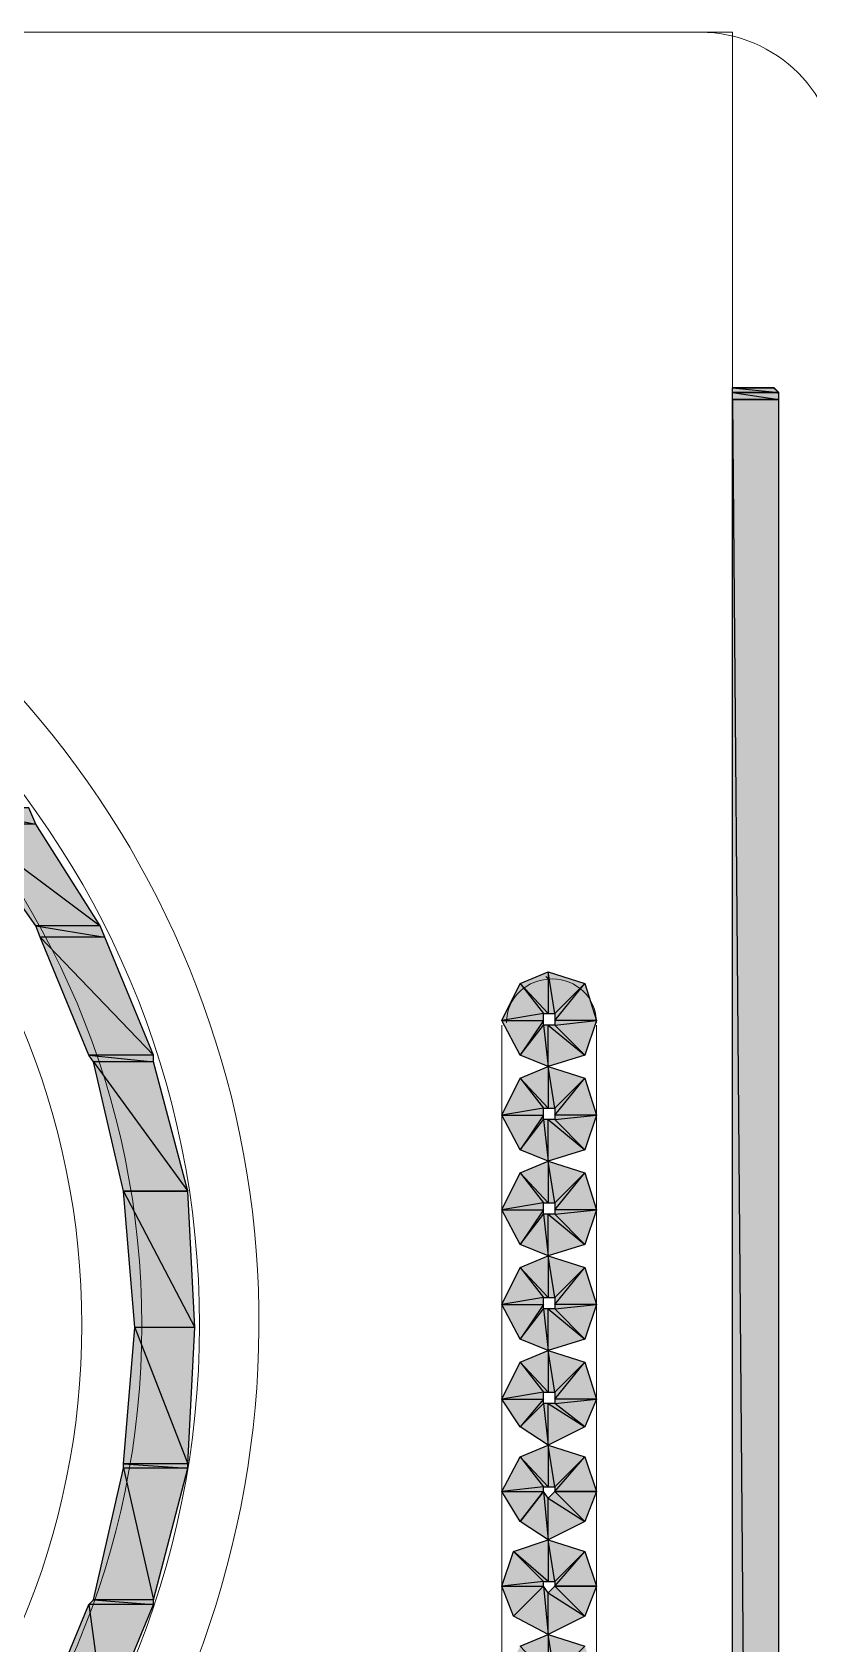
# Model space of a CAD drawing. Header units: millimetres. Extents: x 40 to 176, y -32 to 59.
# Drawn here: x 104.013 to 104.483, y -3.436 to -2.462 of the extents above; entities that cross this region are included whole.
import ezdxf

# ---------------------------------------------------------------- set-up
doc = ezdxf.new("R2010")
doc.units = ezdxf.units.MM
doc.layers.add('15 - Quadro de medição', color=6, linetype='Continuous')

msp = doc.modelspace()

# ---------------------------------------------------------------- hatches: boundary and pattern name
at = {"layer": '15 - Quadro de medição', "true_color": 0x000007}
h = msp.add_hatch(color=7, dxfattribs=at)
h.paths.add_polyline_path([(104.43699, -2.6766), (104.46213, -2.6766), (104.46074, -2.6766)])
h.paths.add_polyline_path([(104.46213, -2.6766), (104.46074, -2.6766), (104.43699, -2.6766)])
h.paths.add_polyline_path([(104.46213, -2.6766), (104.43699, -2.6766)])
h.paths.add_polyline_path([(104.43699, -2.6766), (104.46213, -2.6766), (104.46074, -2.6766)])
h.paths.add_polyline_path([(104.46213, -2.6766), (104.46074, -2.6766), (104.43699, -2.6766)])
h.paths.add_polyline_path([(104.46213, -2.6766), (104.43699, -2.6766), (104.45794, -2.6766)])
h = msp.add_hatch(color=7, dxfattribs=at)
h.paths.add_polyline_path([(104.46213, -2.6766), (104.43699, -2.6766), (104.46493, -2.67939)])
h.paths.add_polyline_path([(104.43699, -2.6766), (104.46493, -2.67939), (104.43699, -2.67939)])
h.paths.add_polyline_path([(104.46493, -2.67939), (104.43699, -2.67939)])
h.paths.add_polyline_path([(104.43699, -2.67939), (104.46493, -2.67939)])
h.paths.add_polyline_path([(104.46493, -2.67939), (104.43699, -2.67939)])
h.paths.add_polyline_path([(104.46493, -2.67939), (104.43699, -2.67939)])
h = msp.add_hatch(color=7, dxfattribs=at)
h.paths.add_polyline_path([(104.46493, -2.67939), (104.43699, -2.67939), (104.46493, -2.68359)])
h.paths.add_polyline_path([(104.43699, -2.67939), (104.46493, -2.68359), (104.43699, -2.68359)])
h.paths.add_polyline_path([(104.46493, -2.68359), (104.43699, -2.68359)])
h.paths.add_polyline_path([(104.43699, -2.68359), (104.46493, -2.68359)])
h = msp.add_hatch(color=7, dxfattribs=at)
h.paths.add_polyline_path([(104.46493, -2.68359), (104.43699, -2.68359), (104.46493, -6.02603)])
h.paths.add_polyline_path([(104.43699, -2.68359), (104.46493, -6.02603), (104.43699, -6.02603)])
h = msp.add_hatch(color=7, dxfattribs=at)
h.paths.add_polyline_path([(104.01098, -2.93081), (103.96489, -2.93081), (104.01517, -2.94059)])
h.paths.add_polyline_path([(103.96489, -2.93081), (104.01517, -2.94059), (103.97187, -2.94059)])
h = msp.add_hatch(color=7, dxfattribs=at)
h.paths.add_polyline_path([(104.01517, -2.94059), (103.97187, -2.94059), (104.05428, -3.00205)])
h.paths.add_polyline_path([(103.97187, -2.94059), (104.05428, -3.00205), (104.01517, -3.00205)])
h = msp.add_hatch(color=7, dxfattribs=at)
h.paths.add_polyline_path([(104.05428, -3.00205), (104.01517, -3.00205), (104.05707, -3.00903)])
h.paths.add_polyline_path([(104.01517, -3.00205), (104.05707, -3.00903), (104.01796, -3.00903)])
h = msp.add_hatch(color=7, dxfattribs=at)
h.paths.add_polyline_path([(104.05707, -3.00903), (104.01796, -3.00903), (104.0864, -3.08026)])
h.paths.add_polyline_path([(104.01796, -3.00903), (104.0864, -3.08026), (104.04729, -3.08026)])
h = msp.add_hatch(color=7, dxfattribs=at)
h.paths.add_polyline_path([(104.3476, -3.08026), (104.32944, -3.06211), (104.35458, -3.05931)])
h.paths.add_polyline_path([(104.32944, -3.06211), (104.35458, -3.05931), (104.32944, -3.05931)])
h.paths.add_polyline_path([(104.35458, -3.05931), (104.32944, -3.05931), (104.3476, -3.03697)])
h.paths.add_polyline_path([(104.32944, -3.05931), (104.3476, -3.03697), (104.32944, -3.05512)])
h.paths.add_polyline_path([(104.3476, -3.03697), (104.32944, -3.05512), (104.32525, -3.02998)])
h.paths.add_polyline_path([(104.32944, -3.05512), (104.32525, -3.02998), (104.32525, -3.05512)])
h.paths.add_polyline_path([(104.32525, -3.02998), (104.32525, -3.05512), (104.30849, -3.03697)])
h.paths.add_polyline_path([(104.32525, -3.05512), (104.30849, -3.03697), (104.32246, -3.05512)])
h.paths.add_polyline_path([(104.30849, -3.03697), (104.32246, -3.05512), (104.29731, -3.05931)])
h.paths.add_polyline_path([(104.32246, -3.05512), (104.29731, -3.05931), (104.32246, -3.05931)])
h.paths.add_polyline_path([(104.29731, -3.05931), (104.32246, -3.05931), (104.30849, -3.08026)])
h.paths.add_polyline_path([(104.32246, -3.05931), (104.30849, -3.08026), (104.32246, -3.06211)])
h.paths.add_polyline_path([(104.30849, -3.08026), (104.32246, -3.06211), (104.32525, -3.08725)])
h.paths.add_polyline_path([(104.32246, -3.06211), (104.32525, -3.08725), (104.32525, -3.06211)])
h.paths.add_polyline_path([(104.32525, -3.08725), (104.32525, -3.06211), (104.3476, -3.08026)])
h.paths.add_polyline_path([(104.32525, -3.06211), (104.3476, -3.08026), (104.32944, -3.06211)])
h = msp.add_hatch(color=7, dxfattribs=at)
h.paths.add_polyline_path([(104.0864, -3.08026), (104.04729, -3.08026), (104.0864, -3.08445)])
h.paths.add_polyline_path([(104.04729, -3.08026), (104.0864, -3.08445), (104.05009, -3.08445)])
h = msp.add_hatch(color=7, dxfattribs=at)
h.paths.add_polyline_path([(104.0864, -3.08445), (104.05009, -3.08445), (104.10736, -3.16267)])
h.paths.add_polyline_path([(104.05009, -3.08445), (104.10736, -3.16267), (104.06825, -3.16267)])
h = msp.add_hatch(color=7, dxfattribs=at)
h.paths.add_polyline_path([(104.3476, -3.13753), (104.32944, -3.11937), (104.35458, -3.11658)])
h.paths.add_polyline_path([(104.32944, -3.11937), (104.35458, -3.11658), (104.32944, -3.11658)])
h.paths.add_polyline_path([(104.35458, -3.11658), (104.32944, -3.11658), (104.3476, -3.09423)])
h.paths.add_polyline_path([(104.32944, -3.11658), (104.3476, -3.09423), (104.32944, -3.11239)])
h.paths.add_polyline_path([(104.3476, -3.09423), (104.32944, -3.11239), (104.32525, -3.08725)])
h.paths.add_polyline_path([(104.32944, -3.11239), (104.32525, -3.08725), (104.32525, -3.11239)])
h.paths.add_polyline_path([(104.32525, -3.08725), (104.32525, -3.11239), (104.30849, -3.09423)])
h.paths.add_polyline_path([(104.32525, -3.11239), (104.30849, -3.09423), (104.32246, -3.11239)])
h.paths.add_polyline_path([(104.30849, -3.09423), (104.32246, -3.11239), (104.29731, -3.11658)])
h.paths.add_polyline_path([(104.32246, -3.11239), (104.29731, -3.11658), (104.32246, -3.11658)])
h.paths.add_polyline_path([(104.29731, -3.11658), (104.32246, -3.11658), (104.30849, -3.13753)])
h.paths.add_polyline_path([(104.32246, -3.11658), (104.30849, -3.13753), (104.32246, -3.11937)])
h.paths.add_polyline_path([(104.30849, -3.13753), (104.32246, -3.11937), (104.32525, -3.14452)])
h.paths.add_polyline_path([(104.32246, -3.11937), (104.32525, -3.14452), (104.32525, -3.11937)])
h.paths.add_polyline_path([(104.32525, -3.14452), (104.32525, -3.11937), (104.3476, -3.13753)])
h.paths.add_polyline_path([(104.32525, -3.11937), (104.3476, -3.13753), (104.32944, -3.11937)])
h = msp.add_hatch(color=7, dxfattribs=at)
h.paths.add_polyline_path([(104.3476, -3.1948), (104.32944, -3.17664), (104.35458, -3.17385)])
h.paths.add_polyline_path([(104.32944, -3.17664), (104.35458, -3.17385), (104.32944, -3.17385)])
h.paths.add_polyline_path([(104.35458, -3.17385), (104.32944, -3.17385), (104.3476, -3.1515)])
h.paths.add_polyline_path([(104.32944, -3.17385), (104.3476, -3.1515), (104.32944, -3.16966)])
h.paths.add_polyline_path([(104.3476, -3.1515), (104.32944, -3.16966), (104.32525, -3.14452)])
h.paths.add_polyline_path([(104.32944, -3.16966), (104.32525, -3.14452), (104.32525, -3.16966)])
h.paths.add_polyline_path([(104.32525, -3.14452), (104.32525, -3.16966), (104.30849, -3.1515)])
h.paths.add_polyline_path([(104.32525, -3.16966), (104.30849, -3.1515), (104.32246, -3.16966)])
h.paths.add_polyline_path([(104.30849, -3.1515), (104.32246, -3.16966), (104.29731, -3.17385)])
h.paths.add_polyline_path([(104.32246, -3.16966), (104.29731, -3.17385), (104.32246, -3.17385)])
h.paths.add_polyline_path([(104.29731, -3.17385), (104.32246, -3.17385), (104.30849, -3.1948)])
h.paths.add_polyline_path([(104.32246, -3.17385), (104.30849, -3.1948), (104.32246, -3.17664)])
h.paths.add_polyline_path([(104.30849, -3.1948), (104.32246, -3.17664), (104.32525, -3.20178)])
h.paths.add_polyline_path([(104.32246, -3.17664), (104.32525, -3.20178), (104.32525, -3.17664)])
h.paths.add_polyline_path([(104.32525, -3.20178), (104.32525, -3.17664), (104.3476, -3.1948)])
h.paths.add_polyline_path([(104.32525, -3.17664), (104.3476, -3.1948), (104.32944, -3.17664)])
h = msp.add_hatch(color=7, dxfattribs=at)
h.paths.add_polyline_path([(104.10736, -3.16267), (104.06825, -3.16267), (104.11155, -3.24508)])
h.paths.add_polyline_path([(104.06825, -3.16267), (104.11155, -3.24508), (104.07523, -3.24508)])
h = msp.add_hatch(color=7, dxfattribs=at)
h.paths.add_polyline_path([(104.3476, -3.25207), (104.32944, -3.23391), (104.35458, -3.23111)])
h.paths.add_polyline_path([(104.32944, -3.23391), (104.35458, -3.23111), (104.32944, -3.23111)])
h.paths.add_polyline_path([(104.35458, -3.23111), (104.32944, -3.23111), (104.3476, -3.20877)])
h.paths.add_polyline_path([(104.32944, -3.23111), (104.3476, -3.20877), (104.32944, -3.22692)])
h.paths.add_polyline_path([(104.3476, -3.20877), (104.32944, -3.22692), (104.32525, -3.20178)])
h.paths.add_polyline_path([(104.32944, -3.22692), (104.32525, -3.20178), (104.32525, -3.22692)])
h.paths.add_polyline_path([(104.32525, -3.20178), (104.32525, -3.22692), (104.30849, -3.20877)])
h.paths.add_polyline_path([(104.32525, -3.22692), (104.30849, -3.20877), (104.32246, -3.22692)])
h.paths.add_polyline_path([(104.30849, -3.20877), (104.32246, -3.22692), (104.29731, -3.23111)])
h.paths.add_polyline_path([(104.32246, -3.22692), (104.29731, -3.23111), (104.32246, -3.23111)])
h.paths.add_polyline_path([(104.29731, -3.23111), (104.32246, -3.23111), (104.30849, -3.25207)])
h.paths.add_polyline_path([(104.32246, -3.23111), (104.30849, -3.25207), (104.32246, -3.23391)])
h.paths.add_polyline_path([(104.30849, -3.25207), (104.32246, -3.23391), (104.32525, -3.25905)])
h.paths.add_polyline_path([(104.32246, -3.23391), (104.32525, -3.25905), (104.32525, -3.23391)])
h.paths.add_polyline_path([(104.32525, -3.25905), (104.32525, -3.23391), (104.3476, -3.25207)])
h.paths.add_polyline_path([(104.32525, -3.23391), (104.3476, -3.25207), (104.32944, -3.23391)])
h = msp.add_hatch(color=7, dxfattribs=at)
h.paths.add_polyline_path([(104.11155, -3.24508), (104.07523, -3.24508), (104.10736, -3.32749)])
h.paths.add_polyline_path([(104.07523, -3.24508), (104.10736, -3.32749), (104.06825, -3.32749)])
h = msp.add_hatch(color=7, dxfattribs=at)
h.paths.add_polyline_path([(104.3476, -3.30514), (104.32944, -3.29118), (104.35458, -3.28838)])
h.paths.add_polyline_path([(104.32944, -3.29118), (104.35458, -3.28838), (104.32944, -3.28838)])
h.paths.add_polyline_path([(104.35458, -3.28838), (104.32944, -3.28838), (104.3476, -3.26603)])
h.paths.add_polyline_path([(104.32944, -3.28838), (104.3476, -3.26603), (104.32944, -3.28419)])
h.paths.add_polyline_path([(104.3476, -3.26603), (104.32944, -3.28419), (104.32525, -3.25905)])
h.paths.add_polyline_path([(104.32944, -3.28419), (104.32525, -3.25905), (104.32525, -3.28419)])
h.paths.add_polyline_path([(104.32525, -3.25905), (104.32525, -3.28419), (104.30849, -3.26603)])
h.paths.add_polyline_path([(104.32525, -3.28419), (104.30849, -3.26603), (104.32246, -3.28419)])
h.paths.add_polyline_path([(104.30849, -3.26603), (104.32246, -3.28419), (104.29731, -3.28838)])
h.paths.add_polyline_path([(104.32246, -3.28419), (104.29731, -3.28838), (104.32246, -3.28838)])
h.paths.add_polyline_path([(104.29731, -3.28838), (104.32246, -3.28838), (104.30849, -3.30514)])
h.paths.add_polyline_path([(104.32246, -3.28838), (104.30849, -3.30514), (104.32246, -3.29118)])
h.paths.add_polyline_path([(104.30849, -3.30514), (104.32246, -3.29118), (104.32525, -3.31632)])
h.paths.add_polyline_path([(104.32246, -3.29118), (104.32525, -3.31632), (104.32525, -3.29118)])
h.paths.add_polyline_path([(104.32525, -3.31632), (104.32525, -3.29118), (104.3476, -3.30514)])
h.paths.add_polyline_path([(104.32525, -3.29118), (104.3476, -3.30514), (104.32944, -3.29118)])
h = msp.add_hatch(color=7, dxfattribs=at)
h.paths.add_polyline_path([(104.35458, -3.34425), (104.32944, -3.34425), (104.3476, -3.3233)])
h.paths.add_polyline_path([(104.32944, -3.34425), (104.3476, -3.3233), (104.32944, -3.34146)])
h.paths.add_polyline_path([(104.3476, -3.3233), (104.32944, -3.34146), (104.32525, -3.31632)])
h.paths.add_polyline_path([(104.32944, -3.34146), (104.32525, -3.31632), (104.32525, -3.34146)])
h.paths.add_polyline_path([(104.32525, -3.31632), (104.32525, -3.34146), (104.30849, -3.3233)])
h.paths.add_polyline_path([(104.32525, -3.34146), (104.30849, -3.3233), (104.32246, -3.34146)])
h.paths.add_polyline_path([(104.30849, -3.3233), (104.32246, -3.34146), (104.29731, -3.34425)])
h.paths.add_polyline_path([(104.32246, -3.34146), (104.29731, -3.34425), (104.32246, -3.34425)])
h.paths.add_polyline_path([(104.29731, -3.34425), (104.32246, -3.34425), (104.30849, -3.36241)])
h = msp.add_hatch(color=7, dxfattribs=at)
h.paths.add_polyline_path([(104.10736, -3.33028), (104.06825, -3.33028), (104.0864, -3.4099)])
h.paths.add_polyline_path([(104.06825, -3.33028), (104.0864, -3.4099), (104.05009, -3.4099)])
h = msp.add_hatch(color=7, dxfattribs=at)
h.paths.add_polyline_path([(104.10736, -3.32749), (104.06825, -3.32749), (104.10736, -3.33028)])
h.paths.add_polyline_path([(104.06825, -3.32749), (104.10736, -3.33028), (104.06825, -3.33028)])
h = msp.add_hatch(color=7, dxfattribs=at)
h.paths.add_polyline_path([(104.30849, -3.36241), (104.32246, -3.34425), (104.32525, -3.37358)])
h.paths.add_polyline_path([(104.32246, -3.34425), (104.32525, -3.37358), (104.32525, -3.34844)])
h.paths.add_polyline_path([(104.32525, -3.37358), (104.32525, -3.34844), (104.3476, -3.36241)])
h.paths.add_polyline_path([(104.32525, -3.34844), (104.3476, -3.36241), (104.32944, -3.34425)])
h.paths.add_polyline_path([(104.3476, -3.36241), (104.32944, -3.34425), (104.35458, -3.34425)])
h = msp.add_hatch(color=7, dxfattribs=at)
h.paths.add_polyline_path([(104.35458, -3.40152), (104.32944, -3.40152), (104.3476, -3.38057)])
h.paths.add_polyline_path([(104.32944, -3.40152), (104.3476, -3.38057), (104.32944, -3.39873)])
h.paths.add_polyline_path([(104.3476, -3.38057), (104.32944, -3.39873), (104.32525, -3.37358)])
h.paths.add_polyline_path([(104.32944, -3.39873), (104.32525, -3.37358), (104.32525, -3.39873)])
h.paths.add_polyline_path([(104.32525, -3.37358), (104.32525, -3.39873), (104.3043, -3.38057)])
h.paths.add_polyline_path([(104.32525, -3.39873), (104.3043, -3.38057), (104.32246, -3.39873)])
h.paths.add_polyline_path([(104.3043, -3.38057), (104.32246, -3.39873), (104.29731, -3.40152)])
h.paths.add_polyline_path([(104.32246, -3.39873), (104.29731, -3.40152), (104.32246, -3.40152)])
h.paths.add_polyline_path([(104.29731, -3.40152), (104.32246, -3.40152), (104.3043, -3.41968)])
h = msp.add_hatch(color=7, dxfattribs=at)
h.paths.add_polyline_path([(104.3043, -3.41968), (104.32246, -3.40152), (104.32525, -3.43085)])
h.paths.add_polyline_path([(104.32246, -3.40152), (104.32525, -3.43085), (104.32525, -3.40571)])
h.paths.add_polyline_path([(104.32525, -3.43085), (104.32525, -3.40571), (104.3476, -3.41968)])
h.paths.add_polyline_path([(104.32525, -3.40571), (104.3476, -3.41968), (104.32944, -3.40152)])
h.paths.add_polyline_path([(104.3476, -3.41968), (104.32944, -3.40152), (104.35458, -3.40152)])
h = msp.add_hatch(color=7, dxfattribs=at)
h.paths.add_polyline_path([(104.0864, -3.4099), (104.05009, -3.4099), (104.0864, -3.41269)])
h.paths.add_polyline_path([(104.05009, -3.4099), (104.0864, -3.41269), (104.04729, -3.41269)])
h = msp.add_hatch(color=7, dxfattribs=at)
h.paths.add_polyline_path([(104.0864, -3.41269), (104.04729, -3.41269), (104.05707, -3.48393)])
h.paths.add_polyline_path([(104.04729, -3.41269), (104.05707, -3.48393), (104.01796, -3.48393)])
h = msp.add_hatch(color=7, dxfattribs=at)
h.paths.add_polyline_path([(104.35458, -3.45879), (104.32944, -3.45879), (104.3476, -3.43783)])
h.paths.add_polyline_path([(104.32944, -3.45879), (104.3476, -3.43783), (104.32944, -3.45599)])
h.paths.add_polyline_path([(104.3476, -3.43783), (104.32944, -3.45599), (104.32525, -3.43085)])
h.paths.add_polyline_path([(104.32944, -3.45599), (104.32525, -3.43085), (104.32525, -3.45599)])
h.paths.add_polyline_path([(104.32525, -3.43085), (104.32525, -3.45599), (104.30849, -3.43783)])
h.paths.add_polyline_path([(104.32525, -3.45599), (104.30849, -3.43783), (104.32246, -3.45599)])
h.paths.add_polyline_path([(104.30849, -3.43783), (104.32246, -3.45599), (104.29731, -3.45879)])
h.paths.add_polyline_path([(104.32246, -3.45599), (104.29731, -3.45879), (104.32246, -3.45879)])
h.paths.add_polyline_path([(104.29731, -3.45879), (104.32246, -3.45879), (104.30849, -3.47694)])

# ---------------------------------------------------------------- linework, layer by layer
at = {"layer": '15 - Quadro de medição', "color": 7, "linetype": 'Continuous', "lineweight": 20, "true_color": 0x000007}
for points in [[(102.72037, -2.4615), (104.43699, -2.4615), (104.43699, -6.02603), (102.71339, -6.02603), (102.71199, -6.02603), (102.64914, -6.02603)], [(102.73434, -2.4615), (104.41464, -2.4615), (104.41464, -2.4615)], [(104.45794, -2.6766), (104.43699, -2.6766), (104.43699, -2.6766)], [(104.43699, -6.02603), (104.46493, -6.02603), (104.46493, -2.68359)], [(104.32525, -3.03417), (104.32385, -3.03277), (104.32385, -3.03277)], [(104.29731, -3.06211), (104.29731, -3.97), (104.29731, -3.97)], [(104.35458, -3.97), (104.35458, -3.06211), (104.35458, -3.06211)]]:
    msp.add_lwpolyline(points, dxfattribs=at)
at = {"layer": '15 - Quadro de medição', "color": 7, "linetype": 'Continuous', "lineweight": -2, "true_color": 0x000007}
for points in [[(104.43699, -2.6766), (104.45794, -2.6766), (104.45794, -2.6766)], [(104.45794, -2.6766), (104.45794, -2.6766), (104.43699, -2.6766)], [(104.43699, -2.6766), (104.46213, -2.6766), (104.46074, -2.6766)], [(104.46213, -2.6766), (104.46074, -2.6766), (104.43699, -2.6766)], [(104.46213, -2.6766), (104.43699, -2.6766)], [(104.43699, -2.6766), (104.46213, -2.6766), (104.46074, -2.6766)], [(104.46213, -2.6766), (104.46074, -2.6766), (104.43699, -2.6766)], [(104.46213, -2.6766), (104.43699, -2.6766), (104.45794, -2.6766)], [(104.46213, -2.6766), (104.43699, -2.6766), (104.46493, -2.67939)], [(104.43699, -2.6766), (104.46493, -2.67939), (104.43699, -2.67939)], [(104.46493, -2.67939), (104.43699, -2.67939)], [(104.43699, -2.67939), (104.46493, -2.67939), (104.46493, -2.67939)], [(104.46493, -2.67939), (104.46493, -2.67939), (104.43699, -2.67939)], [(104.46493, -2.67939), (104.43699, -2.67939)], [(104.46493, -2.67939), (104.43699, -2.67939), (104.46493, -2.68359)], [(104.43699, -2.67939), (104.46493, -2.68359), (104.43699, -2.68359)], [(104.46493, -2.68359), (104.43699, -2.68359)], [(104.43699, -2.68359), (104.46493, -2.68359), (104.46493, -2.68359)], [(104.46493, -2.68359), (104.43699, -2.68359), (104.46493, -6.02603)], [(104.43699, -2.68359), (104.46493, -6.02603), (104.43699, -6.02603)], [(104.01098, -2.93081), (103.96489, -2.93081), (104.01517, -2.94059)], [(103.96489, -2.93081), (104.01517, -2.94059), (103.97187, -2.94059)], [(104.01517, -2.94059), (103.97187, -2.94059), (104.05428, -3.00205)], [(103.97187, -2.94059), (104.05428, -3.00205), (104.01517, -3.00205)], [(104.05428, -3.00205), (104.01517, -3.00205), (104.05707, -3.00903)], [(104.01517, -3.00205), (104.05707, -3.00903), (104.01796, -3.00903)], [(104.05707, -3.00903), (104.01796, -3.00903), (104.0864, -3.08026)], [(104.01796, -3.00903), (104.0864, -3.08026), (104.04729, -3.08026)], [(104.32525, -3.02998), (104.32525, -3.05512), (104.30849, -3.03697)], [(104.3476, -3.03697), (104.32944, -3.05512), (104.32525, -3.02998)], [(104.32944, -3.05512), (104.32525, -3.02998), (104.32525, -3.05512)], [(104.30849, -3.03697), (104.32246, -3.05512), (104.29731, -3.05931)], [(104.32525, -3.05512), (104.30849, -3.03697), (104.32246, -3.05512)], [(104.35458, -3.05931), (104.32944, -3.05931), (104.3476, -3.03697)], [(104.32944, -3.05931), (104.3476, -3.03697), (104.32944, -3.05512)], [(104.32246, -3.05512), (104.29731, -3.05931), (104.32246, -3.05931)], [(104.29731, -3.05931), (104.32246, -3.05931), (104.30849, -3.08026)], [(104.32246, -3.05931), (104.30849, -3.08026), (104.32246, -3.06211)], [(104.3476, -3.08026), (104.32944, -3.06211), (104.35458, -3.05931)], [(104.32944, -3.06211), (104.35458, -3.05931), (104.32944, -3.05931)], [(104.30849, -3.08026), (104.32246, -3.06211), (104.32525, -3.08725)], [(104.32246, -3.06211), (104.32525, -3.08725), (104.32525, -3.06211)], [(104.32525, -3.08725), (104.32525, -3.06211), (104.3476, -3.08026)], [(104.32525, -3.06211), (104.3476, -3.08026), (104.32944, -3.06211)], [(104.0864, -3.08026), (104.04729, -3.08026), (104.0864, -3.08445)], [(104.04729, -3.08026), (104.0864, -3.08445), (104.05009, -3.08445)], [(104.0864, -3.08445), (104.05009, -3.08445), (104.10736, -3.16267)], [(104.05009, -3.08445), (104.10736, -3.16267), (104.06825, -3.16267)], [(104.32525, -3.08725), (104.32525, -3.11239), (104.30849, -3.09423)], [(104.3476, -3.09423), (104.32944, -3.11239), (104.32525, -3.08725)], [(104.32944, -3.11239), (104.32525, -3.08725), (104.32525, -3.11239)], [(104.30849, -3.09423), (104.32246, -3.11239), (104.29731, -3.11658)], [(104.32525, -3.11239), (104.30849, -3.09423), (104.32246, -3.11239)], [(104.35458, -3.11658), (104.32944, -3.11658), (104.3476, -3.09423)], [(104.32944, -3.11658), (104.3476, -3.09423), (104.32944, -3.11239)], [(104.32246, -3.11239), (104.29731, -3.11658), (104.32246, -3.11658)], [(104.29731, -3.11658), (104.32246, -3.11658), (104.30849, -3.13753)], [(104.32246, -3.11658), (104.30849, -3.13753), (104.32246, -3.11937)], [(104.30849, -3.13753), (104.32246, -3.11937), (104.32525, -3.14452)], [(104.32246, -3.11937), (104.32525, -3.14452), (104.32525, -3.11937)], [(104.32525, -3.14452), (104.32525, -3.11937), (104.3476, -3.13753)], [(104.32525, -3.11937), (104.3476, -3.13753), (104.32944, -3.11937)], [(104.3476, -3.13753), (104.32944, -3.11937), (104.35458, -3.11658)], [(104.32944, -3.11937), (104.35458, -3.11658), (104.32944, -3.11658)], [(104.32525, -3.14452), (104.32525, -3.16966), (104.30849, -3.1515)], [(104.3476, -3.1515), (104.32944, -3.16966), (104.32525, -3.14452)], [(104.32944, -3.16966), (104.32525, -3.14452), (104.32525, -3.16966)], [(104.30849, -3.1515), (104.32246, -3.16966), (104.29731, -3.17385)], [(104.32525, -3.16966), (104.30849, -3.1515), (104.32246, -3.16966)], [(104.35458, -3.17385), (104.32944, -3.17385), (104.3476, -3.1515)], [(104.32944, -3.17385), (104.3476, -3.1515), (104.32944, -3.16966)], [(104.06825, -3.16267), (104.10736, -3.16267), (104.10736, -3.16267)], [(104.10736, -3.16267), (104.10736, -3.16267), (104.06825, -3.16267)], [(104.10736, -3.16267), (104.06825, -3.16267), (104.11155, -3.24508)], [(104.06825, -3.16267), (104.11155, -3.24508), (104.07523, -3.24508)], [(104.32246, -3.16966), (104.29731, -3.17385), (104.32246, -3.17385)], [(104.29731, -3.17385), (104.32246, -3.17385), (104.30849, -3.1948)], [(104.32246, -3.17385), (104.30849, -3.1948), (104.32246, -3.17664)], [(104.30849, -3.1948), (104.32246, -3.17664), (104.32525, -3.20178)], [(104.32246, -3.17664), (104.32525, -3.20178), (104.32525, -3.17664)], [(104.32525, -3.20178), (104.32525, -3.17664), (104.3476, -3.1948)], [(104.32525, -3.17664), (104.3476, -3.1948), (104.32944, -3.17664)], [(104.3476, -3.1948), (104.32944, -3.17664), (104.35458, -3.17385)], [(104.32944, -3.17664), (104.35458, -3.17385), (104.32944, -3.17385)], [(104.32525, -3.20178), (104.32525, -3.22692), (104.30849, -3.20877)], [(104.3476, -3.20877), (104.32944, -3.22692), (104.32525, -3.20178)], [(104.32944, -3.22692), (104.32525, -3.20178), (104.32525, -3.22692)], [(104.30849, -3.20877), (104.32246, -3.22692), (104.29731, -3.23111)], [(104.32525, -3.22692), (104.30849, -3.20877), (104.32246, -3.22692)], [(104.35458, -3.23111), (104.32944, -3.23111), (104.3476, -3.20877)], [(104.32944, -3.23111), (104.3476, -3.20877), (104.32944, -3.22692)], [(104.32246, -3.22692), (104.29731, -3.23111), (104.32246, -3.23111)], [(104.29731, -3.23111), (104.32246, -3.23111), (104.30849, -3.25207)], [(104.32246, -3.23111), (104.30849, -3.25207), (104.32246, -3.23391)], [(104.30849, -3.25207), (104.32246, -3.23391), (104.32525, -3.25905)], [(104.32246, -3.23391), (104.32525, -3.25905), (104.32525, -3.23391)], [(104.32525, -3.25905), (104.32525, -3.23391), (104.3476, -3.25207)], [(104.32525, -3.23391), (104.3476, -3.25207), (104.32944, -3.23391)], [(104.3476, -3.25207), (104.32944, -3.23391), (104.35458, -3.23111)], [(104.32944, -3.23391), (104.35458, -3.23111), (104.32944, -3.23111)], [(104.07523, -3.24508), (104.10736, -3.32749), (104.06825, -3.32749)], [(104.11155, -3.24508), (104.07523, -3.24508), (104.10736, -3.32749)], [(104.30849, -3.26603), (104.32246, -3.28419), (104.29731, -3.28838)], [(104.32525, -3.25905), (104.32525, -3.28419), (104.30849, -3.26603)], [(104.32525, -3.28419), (104.30849, -3.26603), (104.32246, -3.28419)], [(104.3476, -3.26603), (104.32944, -3.28419), (104.32525, -3.25905)], [(104.32944, -3.28419), (104.32525, -3.25905), (104.32525, -3.28419)], [(104.35458, -3.28838), (104.32944, -3.28838), (104.3476, -3.26603)], [(104.32944, -3.28838), (104.3476, -3.26603), (104.32944, -3.28419)], [(104.32246, -3.28419), (104.29731, -3.28838), (104.32246, -3.28838)], [(104.29731, -3.28838), (104.32246, -3.28838), (104.30849, -3.30514)], [(104.32246, -3.28838), (104.30849, -3.30514), (104.32246, -3.29118)], [(104.30849, -3.30514), (104.32246, -3.29118), (104.32525, -3.31632)], [(104.32246, -3.29118), (104.32525, -3.31632), (104.32525, -3.29118)], [(104.32525, -3.31632), (104.32525, -3.29118), (104.3476, -3.30514)], [(104.32525, -3.29118), (104.3476, -3.30514), (104.32944, -3.29118)], [(104.3476, -3.30514), (104.32944, -3.29118), (104.35458, -3.28838)], [(104.32944, -3.29118), (104.35458, -3.28838), (104.32944, -3.28838)], [(104.30849, -3.3233), (104.32246, -3.34146), (104.29731, -3.34425)], [(104.32525, -3.31632), (104.32525, -3.34146), (104.30849, -3.3233)], [(104.32525, -3.34146), (104.30849, -3.3233), (104.32246, -3.34146)], [(104.3476, -3.3233), (104.32944, -3.34146), (104.32525, -3.31632)], [(104.32944, -3.34146), (104.32525, -3.31632), (104.32525, -3.34146)], [(104.35458, -3.34425), (104.32944, -3.34425), (104.3476, -3.3233)], [(104.32944, -3.34425), (104.3476, -3.3233), (104.32944, -3.34146)], [(104.06825, -3.33028), (104.0864, -3.4099), (104.05009, -3.4099)], [(104.10736, -3.32749), (104.06825, -3.32749), (104.10736, -3.33028)], [(104.06825, -3.32749), (104.10736, -3.33028), (104.06825, -3.33028)], [(104.10736, -3.33028), (104.06825, -3.33028), (104.0864, -3.4099)], [(104.32246, -3.34146), (104.29731, -3.34425), (104.32246, -3.34425)], [(104.29731, -3.34425), (104.32246, -3.34425), (104.30849, -3.36241)], [(104.30849, -3.36241), (104.32246, -3.34425), (104.32525, -3.37358)], [(104.32246, -3.34425), (104.32525, -3.37358), (104.32525, -3.34844)], [(104.32525, -3.34844), (104.3476, -3.36241), (104.32944, -3.34425)], [(104.32525, -3.37358), (104.32525, -3.34844), (104.3476, -3.36241)], [(104.3476, -3.36241), (104.32944, -3.34425), (104.35458, -3.34425)], [(104.3043, -3.38057), (104.32246, -3.39873), (104.29731, -3.40152)], [(104.32525, -3.37358), (104.32525, -3.39873), (104.3043, -3.38057)], [(104.32525, -3.39873), (104.3043, -3.38057), (104.32246, -3.39873)], [(104.3476, -3.38057), (104.32944, -3.39873), (104.32525, -3.37358)], [(104.32944, -3.39873), (104.32525, -3.37358), (104.32525, -3.39873)], [(104.35458, -3.40152), (104.32944, -3.40152), (104.3476, -3.38057)], [(104.32944, -3.40152), (104.3476, -3.38057), (104.32944, -3.39873)], [(104.32246, -3.39873), (104.29731, -3.40152), (104.32246, -3.40152)], [(104.29731, -3.40152), (104.32246, -3.40152), (104.3043, -3.41968)], [(104.3043, -3.41968), (104.32246, -3.40152), (104.32525, -3.43085)], [(104.32246, -3.40152), (104.32525, -3.43085), (104.32525, -3.40571)], [(104.32525, -3.40571), (104.3476, -3.41968), (104.32944, -3.40152)], [(104.3476, -3.41968), (104.32944, -3.40152), (104.35458, -3.40152)], [(104.05009, -3.4099), (104.0864, -3.41269), (104.04729, -3.41269)], [(104.0864, -3.4099), (104.05009, -3.4099), (104.0864, -3.41269)], [(104.32525, -3.43085), (104.32525, -3.40571), (104.3476, -3.41968)], [(104.04729, -3.41269), (104.05707, -3.48393), (104.01796, -3.48393)], [(104.0864, -3.41269), (104.04729, -3.41269), (104.05707, -3.48393)], [(104.32525, -3.43085), (104.32525, -3.45599), (104.30849, -3.43783)], [(104.3476, -3.43783), (104.32944, -3.45599), (104.32525, -3.43085)], [(104.32944, -3.45599), (104.32525, -3.43085), (104.32525, -3.45599)]]:
    msp.add_lwpolyline(points, close=True, dxfattribs=at)
at = {"layer": '15 - Quadro de medição', "color": 7, "linetype": 'Continuous', "lineweight": 20, "true_color": 0x000007}
for points in [[(104.50124, -2.54531), (104.50124, -2.49921), (104.46353, -2.4615), (104.41744, -2.4615)], [(104.46493, -2.68219), (104.46493, -2.678), (104.46213, -2.6766), (104.45934, -2.6766)], [(103.95092, -3.45599), (104.02634, -3.3247), (104.02634, -3.16128), (103.95092, -3.02998)], [(104.32804, -3.03417), (104.31268, -3.03417), (104.30011, -3.04535), (104.30011, -3.06071)], [(104.35458, -3.06071), (104.35458, -3.04535), (104.34201, -3.03417), (104.32804, -3.03417)]]:
    msp.add_open_spline(points, degree=3, dxfattribs=at)
for points in [[(104.11434, -3.24369), (104.11434, -2.94757), (103.87549, -2.70873), (103.58078, -2.70873), (103.58078, -2.70873), (103.28466, -2.70873), (103.04582, -2.94757), (103.04582, -3.24369), (103.04582, -3.24369), (103.04582, -3.5384), (103.28466, -3.77725), (103.58078, -3.77725), (103.58078, -3.77725), (103.87549, -3.77725), (104.11434, -3.5384), (104.11434, -3.24369)], [(103.31958, -2.73666), (103.08493, -2.85678), (102.96341, -3.12217), (103.02626, -3.37777), (103.02626, -3.37777), (103.08772, -3.63338), (103.31679, -3.81356), (103.58078, -3.81356), (103.58078, -3.81356), (103.84337, -3.81356), (104.07244, -3.63338), (104.13389, -3.37777), (104.13389, -3.37777), (104.19675, -3.12217), (104.07523, -2.85678), (103.84197, -2.73666)], [(104.07942, -3.24369), (104.07942, -2.96713), (103.85594, -2.74365), (103.58078, -2.74365), (103.58078, -2.74365), (103.30422, -2.74365), (103.08074, -2.96713), (103.08074, -3.24369), (103.08074, -3.24369), (103.08074, -3.51885), (103.30422, -3.74233), (103.58078, -3.74233), (103.58078, -3.74233), (103.85594, -3.74233), (104.07942, -3.51885), (104.07942, -3.24369)], [(104.0431, -3.24369), (104.0431, -2.98668), (103.83638, -2.77996), (103.58078, -2.77996), (103.58078, -2.77996), (103.32377, -2.77996), (103.11705, -2.98668), (103.11705, -3.24369), (103.11705, -3.24369), (103.11705, -3.49929), (103.32377, -3.70601), (103.58078, -3.70601), (103.58078, -3.70601), (103.83638, -3.70601), (104.0431, -3.49929), (104.0431, -3.24369)]]:
    msp.add_open_spline(points, degree=3, knots=[0, 0, 0, 0, 0.0625, 0.0625, 0.0625, 0.062501, 0.125, 0.125, 0.125, 0.125001, 0.1875, 0.1875, 0.1875, 0.187501, 1, 1, 1, 1], dxfattribs=at)

doc.saveas('drawing.dxf')
